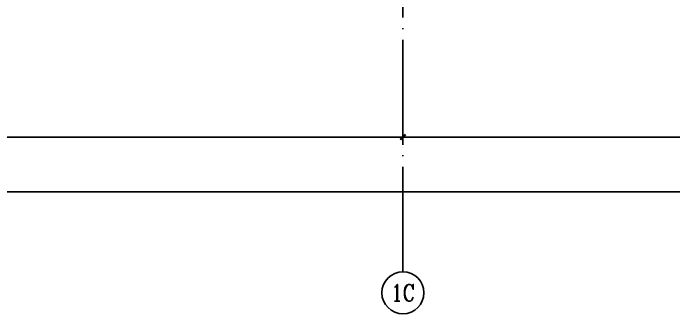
# Model space of a CAD drawing. Extents: x -4210259 to 293730, y -7499 to 868879.
# Drawn here: x -1758750 to -1746190, y 511087 to 516812 of the extents above; entities that cross this region are included whole.
import ezdxf
from ezdxf.enums import TextEntityAlignment as Align

# ---------------------------------------------------------------- set-up
doc = ezdxf.new("R2010")
doc.units = 0
doc.header["$LTSCALE"] = 1000
doc.header["$MEASUREMENT"] = 0
doc.linetypes.add('DOTE', pattern=[2.42, 2, -0.2, 0.02, -0.2])
doc.layers.get('Defpoints').update_dxf_attribs({"color": 210})
for name, color, linetype in [('A-AXIS-D', 1, 'Continuous'), ('A-AXIS-DOTE', 14, 'DOTE'), ('PUB_TEXT', 7, 'Continuous')]:
    doc.layers.add(name, color=color, linetype=linetype)
doc.styles.add('_TCH_AXIS', font='COMPLEX', dxfattribs={"bigfont": 'GBCBIG'})
doc.styles.add('_TCH_DIM_T3', font='SIMPLEX', dxfattribs={"width": 0.705882, "bigfont": 'GBCBIG'})
doc.dimstyles.new('_TCH_ARCH&&100', dxfattribs={"dimtxt": 297.5, "dimasz": 100, "dimexe": 100, "dimexo": 100, "dimgap": 126.25, "dimtad": 1, "dimdec": 0, "dimzin": 0, "dimdsep": 46, "dimtxsty": '_TCH_DIM_T3', "dimblk": 'ARCHTICK', "dimcen": 0.09, "dimclrt": 7, "dimazin": 2, "dimtfac": 1, "dimtdec": 0, "dimtix": 1, "dimtmove": 2, "dimatfit": 3, "dimfxl": 0, "dimtolj": 1, "dimtzin": 0, "dimarcsym": 0})

# ---------------------------------------------------------------- blocks, each defined once
blk = doc.blocks.new('_ArchTick')
at = {"color": 0, "linetype": 'ByBlock', "const_width": 0.4}
blk.add_lwpolyline([(-0.5, -0.5), (0.5, 0.5)], dxfattribs=at)
blk = doc.blocks.new('*D806')
at = {"layer": 'A-AXIS-D', "color": 0, "lineweight": -2}
for p, q in [((-1844940, 515283), (-1844940, 513313)), ((-1718440, 515283), (-1718440, 513313)), ((-1844940, 513413), (-1718440, 513413))]:
    blk.add_line(p, q, dxfattribs=at)
at = {"layer": 'Defpoints', "color": 0}
for p in [(-1844940, 515383), (-1718440, 515383), (-1718440, 513413)]:
    blk.add_point(p, dxfattribs=at)
at = {"layer": 'A-AXIS-D', "color": 0, "lineweight": -2, "xscale": 100, "yscale": 100, "zscale": 100, "rotation": 180}
blk.add_blockref('_ArchTick', (-1844940, 513413), dxfattribs=at)
at = {"layer": 'A-AXIS-D', "color": 0, "lineweight": -2, "xscale": 100, "yscale": 100, "zscale": 100}
blk.add_blockref('_ArchTick', (-1718440, 513413), dxfattribs=at)
at = {"layer": 'A-AXIS-D', "color": 7, "insert": (-1781690, 513688), "char_height": 297.5, "attachment_point": 5, "style": '_TCH_DIM_T3'}
blk.add_mtext('\\A1;126500', dxfattribs=at)
blk = doc.blocks.new('*D1163')
at = {"layer": 'A-AXIS-D', "color": 0, "lineweight": -2}
for p, q in [((-1767840, 515283), (-1767840, 514353)), ((-1751340, 515283), (-1751340, 514353)), ((-1767840, 514453), (-1751340, 514453))]:
    blk.add_line(p, q, dxfattribs=at)
at = {"layer": 'Defpoints', "color": 0}
for p in [(-1767840, 515383), (-1751340, 515383), (-1751340, 514453)]:
    blk.add_point(p, dxfattribs=at)
at = {"layer": 'A-AXIS-D', "color": 0, "lineweight": -2, "xscale": 100, "yscale": 100, "zscale": 100, "rotation": 180}
blk.add_blockref('_ArchTick', (-1767840, 514453), dxfattribs=at)
at = {"layer": 'A-AXIS-D', "color": 0, "lineweight": -2, "xscale": 100, "yscale": 100, "zscale": 100}
blk.add_blockref('_ArchTick', (-1751340, 514453), dxfattribs=at)
at = {"layer": 'A-AXIS-D', "color": 7, "insert": (-1759590, 514728), "char_height": 297.5, "attachment_point": 5, "style": '_TCH_DIM_T3'}
blk.add_mtext('\\A1;16500', dxfattribs=at)
blk = doc.blocks.new('*D1164')
at = {"layer": 'A-AXIS-D', "color": 0, "lineweight": -2}
for p, q in [((-1751340, 515283), (-1751340, 514353)), ((-1734840, 515283), (-1734840, 514353)), ((-1751340, 514453), (-1734840, 514453))]:
    blk.add_line(p, q, dxfattribs=at)
at = {"layer": 'Defpoints', "color": 0}
for p in [(-1751340, 515383), (-1734840, 515383), (-1734840, 514453)]:
    blk.add_point(p, dxfattribs=at)
at = {"layer": 'A-AXIS-D', "color": 0, "lineweight": -2, "xscale": 100, "yscale": 100, "zscale": 100, "rotation": 180}
blk.add_blockref('_ArchTick', (-1751340, 514453), dxfattribs=at)
at = {"layer": 'A-AXIS-D', "color": 0, "lineweight": -2, "xscale": 100, "yscale": 100, "zscale": 100}
blk.add_blockref('_ArchTick', (-1734840, 514453), dxfattribs=at)
at = {"layer": 'A-AXIS-D', "color": 7, "insert": (-1743090, 514728), "char_height": 297.5, "attachment_point": 5, "style": '_TCH_DIM_T3'}
blk.add_mtext('\\A1;16500', dxfattribs=at)

msp = doc.modelspace()

# ---------------------------------------------------------------- linework, layer by layer
at = {"layer": 'A-AXIS-D'}
msp.add_circle((-1751340.4, 511487.5), 400, dxfattribs=at)
at = {"layer": 'A-AXIS-DOTE'}
msp.add_line((-1751340.4, 511887.5), (-1751340.4, 536222.8), dxfattribs=at)

# ---------------------------------------------------------------- texts
at = {"layer": 'PUB_TEXT', "style": '_TCH_AXIS'}
msp.add_text('1C', height=321.14, dxfattribs=at).set_placement((-1751569.8, 511326.9), (-1751111, 511326.9), align=Align.FIT)

# ---------------------------------------------------------------- dimensions: what is measured, and where the dimension line sits
at = {"layer": 'A-AXIS-D'}
for base, p1, p2, picture, middle in [((-1718440.4, 513413.4), (-1844940.4, 515382.8), (-1718440.4, 515382.8), '*D806', (-1781690.4, 513688.4)), ((-1751340.4, 514453.4), (-1767840.4, 515382.8), (-1751340.4, 515382.8), '*D1163', (-1759590.4, 514728.4)), ((-1734840.4, 514453.4), (-1751340.4, 515382.8), (-1734840.4, 515382.8), '*D1164', (-1743090.4, 514728.4))]:
    dim = msp.add_linear_dim(base=base, p1=p1, p2=p2, angle=0, dimstyle='_TCH_ARCH&&100', override={"dimgap": 0}, dxfattribs=at)
    dim.commit()
    dim.dimension.update_dxf_attribs({"geometry": picture, "text_midpoint": middle, "dimtype": 129})

doc.saveas('drawing.dxf')
